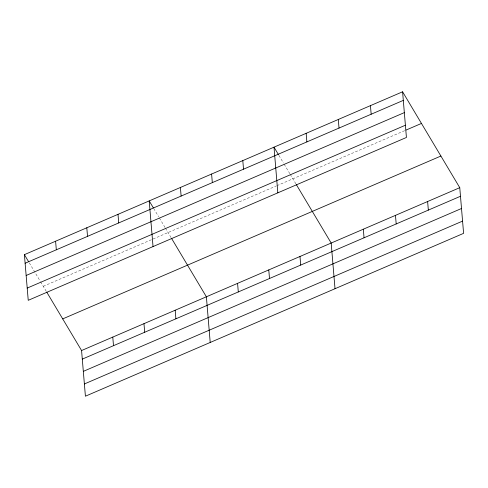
<?xml version="1.0" encoding="UTF-8"?>
<svg xmlns="http://www.w3.org/2000/svg" width="488" height="488" viewBox="0 0 488 488"><rect width="100%" height="100%" fill="white"/><g stroke="black" fill="none" stroke-linecap="round" stroke-linejoin="round"><path stroke-width="0.37" stroke-dasharray="2.44 1.83" d="M43.267 286.297L276.232 185.971M276.928 185.678L405.382 130.357M278.91 155.391L283.436 162.986M284.193 164.255L289.854 173.746M290.232 174.381L295.984 184.025M153.732 208.504L158.637 216.733M159.393 217.996L165.054 227.487M165.426 228.122L171.178 237.766M29.304 262.88L40.248 281.234M40.626 281.863L46.378 291.513"/><path stroke-width="0.73" d="M402.588 91.793L406.425 137.463L28.237 300.321L24.4 254.657L402.588 91.793L459.763 187.679L463.6 233.343L85.412 396.207L81.575 350.536L46.769 292.159M25.12 263.239L403.308 100.382M26.151 275.476L404.339 112.618M27.206 288.085L405.394 125.227M406.083 130.058L421.455 123.433M62.708 318.896L440.896 156.038M81.575 350.536L459.763 187.679M82.295 359.119L460.489 196.261M83.326 371.362L461.514 208.498M84.381 383.965L462.575 221.107M278.532 154.763L274.006 147.169L277.837 192.839M296.375 184.678L331.181 243.048L335.018 288.719M153.354 207.87L149.2 200.91L153.037 246.58M171.569 238.418L206.381 296.789L210.212 342.46M24.4 254.657L28.548 261.617M427.616 201.52L428.342 210.108M395.475 215.361L396.195 223.949M370.441 105.64L371.167 114.222M363.328 229.207L364.048 237.79M338.294 119.481L339.02 128.069M306.153 133.322L306.873 141.91M299.98 256.487L300.7 265.069M268.778 269.919L269.498 278.508M242.804 160.601L243.524 169.19M237.577 283.357L238.303 291.94M211.603 174.039L212.323 182.628M180.401 187.477L181.121 196.06M175.18 310.228L175.9 318.816M143.978 323.666L144.698 332.249M118.004 214.348L118.724 222.931M112.777 337.098L113.497 345.687M86.803 227.78L87.523 236.369M55.602 241.218L56.321 249.807"/></g></svg>
